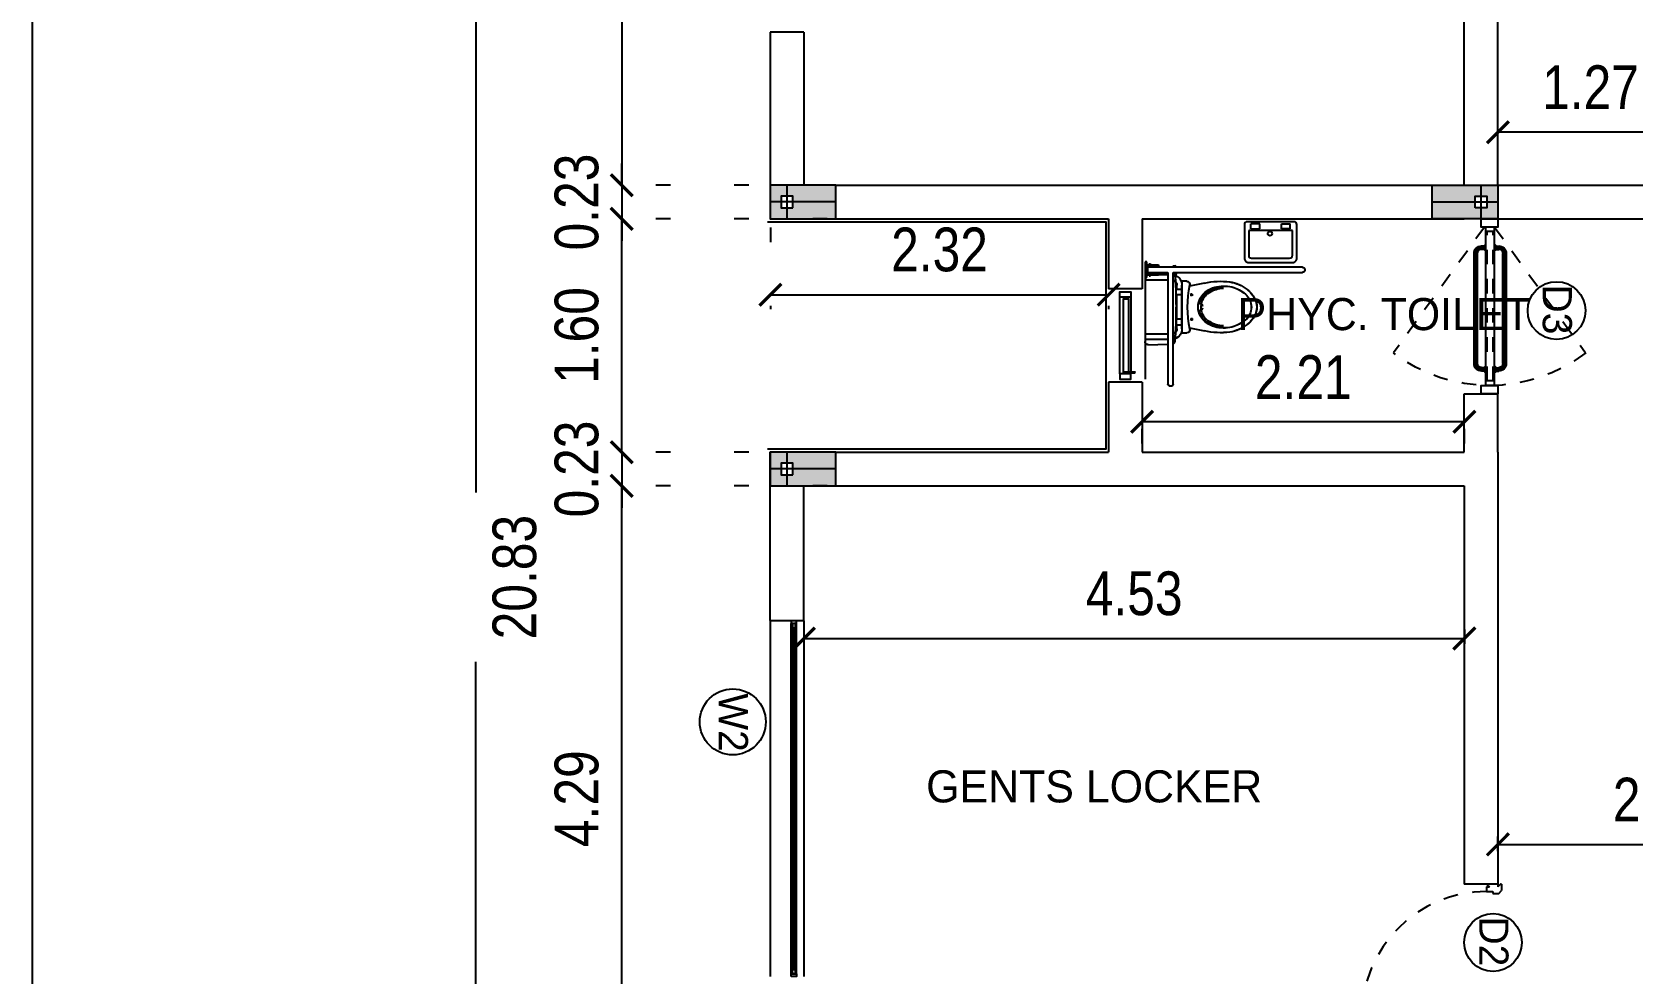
# Model space of a CAD drawing. Header units: metres. Extents: x 1422408 to 2267428, y 4130 to 80428.
# Drawn here: x 2267374 to 2267384.97, y 4281.03 to 4287.48 of the extents above; entities that cross this region are included whole.
import ezdxf

# ---------------------------------------------------------------- set-up
doc = ezdxf.new("R2010")
doc.units = ezdxf.units.M
doc.header["$LTSCALE"] = 3.5
doc.header["$MEASUREMENT"] = 0
doc.linetypes.add('DOT2', pattern=[0.125, 0, -0.125])
doc.linetypes.add('HIDDEN', pattern=[0.375, 0.25, -0.125])
doc.layers.get('0').update_dxf_attribs({"linetype": 'CONTINUOUS'})
doc.layers.get('DEFPOINTS').update_dxf_attribs({"linetype": 'CONTINUOUS'})
for name, color, linetype in [('COL', 2, 'CONTINUOUS'), ('COLUMN', 2, 'CONTINUOUS'), ('DIM', 41, 'CONTINUOUS'), ('DOOR', 8, 'CONTINUOUS'), ('ED', 30, 'CONTINUOUS'), ('ELEV', 7, 'CONTINUOUS'), ('ELEVA TION', 251, 'CONTINUOUS'), ('FURN', 35, 'CONTINUOUS'), ('FURNITURE', 7, 'CONTINUOUS'), ('HATCH', 15, 'CONTINUOUS'), ('ID', 3, 'CONTINUOUS'), ('PLINTHBEAM', 252, 'CONTINUOUS'), ('T E X T', 7, 'CONTINUOUS'), ('TABLE', 14, 'CONTINUOUS'), ('TITLE', 7, 'CONTINUOUS'), ('W A L L', 125, 'CONTINUOUS'), ('WALL', 125, 'CONTINUOUS'), ('WALL HATCH', 15, 'CONTINUOUS'), ('wall1', 255, 'CONTINUOUS'), ('wallhatch', 15, 'CONTINUOUS'), ('WIN', 8, 'CONTINUOUS')]:
    doc.layers.add(name, color=color, linetype=linetype)
doc.styles.add('ID', font='GOTHIC.TTF', dxfattribs={"width": 0.85})
doc.styles.add('USA TEXT', font='GOTHIC.TTF')
doc.dimstyles.new('1-100-ID', dxfattribs={"dimtxt": 0.3, "dimasz": 0.15, "dimexe": 0.1, "dimexo": 0.06, "dimgap": 0.15, "dimtad": 1, "dimzin": 3, "dimdsep": 46, "dimtxsty": 'ID', "dimblk": 'ARCHTICK', "dimcen": 0, "dimclrd": 252, "dimclre": 252, "dimclrt": 3, "dimadec": 0, "dimazin": 0, "dimtfac": 1, "dimtix": 1, "dimtmove": 2, "dimatfit": 3, "dimldrblk": 'OPEN90', "dimfxl": 0, "dimtolj": 1, "dimtzin": 0, "dimarcsym": 0})

# ---------------------------------------------------------------- blocks, each defined once
blk = doc.blocks.new('1000')
at = {"layer": 'DOOR', "linetype": 'HIDDEN'}
for p, q in [((0, 77), (19, 57)), ((0, 0), (0, 77)), ((0, -19), (19, 0)), ((0, 0), (19, 0)), ((19, 77), (51, 77)), ((19, 77), (19, 57)), ((51, 77), (51, 35)), ((51, 35), (64, 35)), ((64, 35), (64, -6)), ((949, 35, 0), (936, 35, 0)), ((936, 35, 0), (936, -6, 0)), ((981, 77, 0), (949, 77, 0)), ((949, 77, 0), (949, 35, 0)), ((981, 77, 0), (981, 57, 0)), ((1000, 77, 0), (981, 57, 0)), ((1000, 77, 0), (1000, 77, 0)), ((0, -19), (0, -26)), ((0, -26), (45, -26)), ((64, -6), (45, -26)), ((936, -6, 0), (955, -26, 0)), ((1000, -26, 0), (955, -26, 0)), ((1000, -19, 0), (981, 0, 0)), ((1000, 0, 0), (981, 0, 0)), ((1000, -26, 0), (1000, -19, 0))]:
    blk.add_line(p, q, dxfattribs=at)
at = {"layer": 'DOOR'}
blk.add_line((1000, 0, 0), (1000, 77, 0), dxfattribs=at)
blk.add_lwpolyline([(51, 933), (51, 77), (93, 77), (93, 933)], close=True, dxfattribs=at)
at = {"layer": 'DOOR', "linetype": 'HIDDEN'}
blk.add_arc((93, 77), 856, 360, 90, dxfattribs=at)
at = {"layer": 'WALL', "ltscale": 5}
blk.add_line((17, -6), (17, -6), dxfattribs=at)
blk = doc.blocks.new('230')
at = {"layer": 'COL'}
h = blk.add_hatch(color=256, dxfattribs=at)
h.paths.add_polyline_path([(115, 115), (0, 115), (0, 40), (40, 40), (40, 0), (115, 0)])
h.paths.add_polyline_path([(0, 115), (-115, 115), (-115, 0), (-40, 0), (-40, 40), (0, 40)])
h.paths.add_polyline_path([(0, -40), (-40, -40), (-40, 0), (-115, 0), (-115, -335), (0, -335)])
h.paths.add_polyline_path([(115, 0), (40, 0), (40, -40), (0, -40), (0, -335), (115, -335)])
for p, q in [((0, -335), (0, 115)), ((-115, 0), (115, 0))]:
    blk.add_line(p, q, dxfattribs=at)
for points in [[(-115, -335), (115, -335), (115, 115), (-115, 115)], [(-40, -40), (40, -40), (40, 40), (-40, 40)]]:
    blk.add_lwpolyline(points, close=True, dxfattribs=at)
blk = doc.blocks.new('_ArchTick')
at = {"color": 0, "linetype": 'ByBlock', "const_width": 0.15}
blk.add_lwpolyline([(-0.5, -0.5), (0.5, 0.5)], dxfattribs=at)
blk = doc.blocks.new('*D260')
at = {"layer": 'DEFPOINTS', "color": 0, "transparency": 16777216}
for p in [(2267379.513, 4290.972), (2267378.043, 4286.432), (2267379.513, 4286.432)]:
    blk.add_point(p, dxfattribs=at)
at = {"layer": 'ED', "color": 252, "linetype": 'DOT2', "lineweight": -2, "transparency": 16777216}
for p, q in [((2267379.453, 4290.972), (2267377.943, 4290.972)), ((2267379.453, 4286.432), (2267377.943, 4286.432))]:
    blk.add_line(p, q, dxfattribs=at)
at = {"layer": 'ED', "color": 252, "lineweight": -2, "transparency": 16777216}
blk.add_line((2267378.043, 4290.972), (2267378.043, 4286.432), dxfattribs=at)
at = {"layer": 'ED', "color": 252, "lineweight": -2, "transparency": 16777216, "xscale": 0.15, "yscale": 0.15, "zscale": 0.15}
for p, rotation in [((2267378.043, 4290.972), 90), ((2267378.043, 4286.432), 270)]:
    blk.add_blockref('_ArchTick', p, dxfattribs=dict(at, rotation=rotation))
at = {"layer": 'ED', "color": 3, "transparency": 16777216, "insert": (2267377.735, 4288.702), "char_height": 0.3, "attachment_point": 5, "rotation": 90, "style": 'ID'}
blk.add_mtext('\\A1;4.54', dxfattribs=at)
blk = doc.blocks.new('_Open90')
at = {"color": 0, "linetype": 'ByBlock', "lineweight": -2}
for p, q in [((0, 0), (-1, 0)), ((-0.5, 0.5), (0, 0)), ((0, 0), (-0.5, -0.5))]:
    blk.add_line(p, q, dxfattribs=at)
blk = doc.blocks.new('*D261')
at = {"layer": 'DEFPOINTS', "color": 0, "transparency": 16777216}
for p in [(2267379.513, 4286.432), (2267378.043, 4286.202), (2267379.513, 4286.202)]:
    blk.add_point(p, dxfattribs=at)
at = {"layer": 'ED', "color": 252, "lineweight": -2, "transparency": 16777216}
for p, q in [((2267378.043, 4286.432), (2267378.043, 4286.582)), ((2267378.043, 4286.432), (2267378.043, 4286.202)), ((2267378.043, 4286.202), (2267378.043, 4286.052))]:
    blk.add_line(p, q, dxfattribs=at)
at = {"layer": 'ED', "color": 252, "linetype": 'DOT2', "lineweight": -2, "transparency": 16777216}
for p, q in [((2267379.453, 4286.432), (2267377.943, 4286.432)), ((2267379.453, 4286.202), (2267377.943, 4286.202))]:
    blk.add_line(p, q, dxfattribs=at)
at = {"layer": 'ED', "color": 252, "lineweight": -2, "transparency": 16777216, "xscale": 0.15, "yscale": 0.15, "zscale": 0.15}
for p, rotation in [((2267378.043, 4286.432), 270), ((2267378.043, 4286.202), 90)]:
    blk.add_blockref('_ArchTick', p, dxfattribs=dict(at, rotation=rotation))
at = {"layer": 'ED', "color": 3, "transparency": 16777216, "insert": (2267377.735, 4286.317), "char_height": 0.3, "attachment_point": 5, "rotation": 90, "style": 'ID'}
blk.add_mtext('\\A1;0.23', dxfattribs=at)
blk = doc.blocks.new('*D266')
at = {"layer": 'DEFPOINTS', "color": 0, "transparency": 16777216}
for p in [(2267377.399, 4295.932), (2267377.043, 4275.102), (2267377.399, 4275.102)]:
    blk.add_point(p, dxfattribs=at)
at = {"layer": 'ED', "color": 252, "linetype": 'DOT2', "lineweight": -2, "transparency": 16777216}
for p, q in [((2267377.339, 4295.932), (2267376.943, 4295.932)), ((2267377.339, 4275.102), (2267376.943, 4275.102))]:
    blk.add_line(p, q, dxfattribs=at)
at = {"layer": 'ED', "color": 252, "lineweight": -2, "transparency": 16777216}
for p, q in [((2267377.043, 4295.932), (2267377.043, 4284.326)), ((2267377.043, 4275.102), (2267377.043, 4283.165))]:
    blk.add_line(p, q, dxfattribs=at)
at = {"layer": 'ED', "color": 252, "lineweight": -2, "transparency": 16777216, "xscale": 0.15, "yscale": 0.15, "zscale": 0.15}
for p, rotation in [((2267377.043, 4295.932), 90), ((2267377.043, 4275.102), 270)]:
    blk.add_blockref('_ArchTick', p, dxfattribs=dict(at, rotation=rotation))
at = {"layer": 'ED', "color": 3, "transparency": 16777216, "insert": (2267377.309, 4283.746), "char_height": 0.3, "attachment_point": 5, "rotation": 90, "style": 'ID'}
blk.add_mtext('\\A1;20.83', dxfattribs=at)
blk = doc.blocks.new('WIN-PLAN')
at = {"layer": 'DIM', "color": 9}
for p, q in [((2100, 180), (-300, 180)), ((2100, 143), (-300, 143)), ((2090, 173), (-287, 173)), ((2090, 151), (-272, 151))]:
    blk.add_line(p, q, dxfattribs=at)
at = {"layer": 'DIM'}
for p, q in [((-272, 173), (-264, 166)), ((2072, 166), (-272, 166)), ((2072, 159), (-272, 159)), ((-272, 151), (-264, 159)), ((2072, 173), (2064, 166)), ((2072, 151), (2064, 159))]:
    blk.add_line(p, q, dxfattribs=at)
at = {"layer": 'DIM', "color": 9}
for points in [[(-320, 143), (-300, 143), (-300, 180), (-320, 180)], [(2120, 143), (2100, 143), (2100, 180), (2120, 180)]]:
    blk.add_lwpolyline(points, close=True, dxfattribs=at)
at = {"layer": 'DIM'}
for points in [[(-300, 173), (-300, 164, -1), (-300, 160), (-300, 152), (-297, 152), (-297, 150), (-290, 150), (-290, 151), (-287, 151), (-272, 151), (-272, 173), (-290, 173), (-290, 175), (-297, 175), (-297, 173)], [(2100, 173), (2100, 164, 1), (2100, 160), (2100, 152), (2097, 152), (2097, 150), (2090, 150), (2090, 151), (2087, 151), (2072, 151), (2072, 173), (2090, 173), (2090, 175), (2097, 175), (2097, 173)]]:
    blk.add_lwpolyline(points, format="xyb", close=True, dxfattribs=at)
at = {"layer": 'WIN'}
for points in [[(-320, 230), (2120, 230)], [(-320, 0), (2120, 0)]]:
    blk.add_lwpolyline(points, dxfattribs=at)
blk = doc.blocks.new('ven')
at = {"layer": 'WALL', "color": 56}
for points in [[(38, -123), (49, -123), (49, -156), (38, -156)], [(562, -123), (551, -123), (551, -156), (562, -156)]]:
    blk.add_lwpolyline(points, close=True, dxfattribs=at)
at = {"layer": 'WIN'}
for p, q in [((0, 0), (600, 0)), ((38, -173), (562, -173)), ((0, -270), (600, -270))]:
    blk.add_line(p, q, dxfattribs=at)
at = {"layer": 'WIN', "color": 251}
blk.add_line((562, -97), (38, -97), dxfattribs=at)
at = {"layer": 'WIN', "color": 14}
for points in [[(38, -173), (38, -97), (0, -97), (0, -173)], [(562, -173), (562, -97), (600, -97), (600, -173)]]:
    blk.add_lwpolyline(points, close=True, dxfattribs=at)
at = {"layer": 'WIN', "color": 4}
blk.add_lwpolyline([(551, -123), (49, -123), (49, -156), (551, -156)], close=True, dxfattribs=at)
at = {"layer": 'WIN', "color": 233}
blk.add_lwpolyline([(551, -189), (549, -189), (549, -201), (551, -201)], close=True, dxfattribs=at)
at = {"layer": 'WIN', "color": 56}
blk.add_lwpolyline([(551, -156), (556, -156), (556, -201), (551, -201)], close=True, dxfattribs=at)
blk = doc.blocks.new('handicapped toilet door')
at = {"layer": 'DOOR', "linetype": 'HIDDEN', "ltscale": 0.5}
for p, q in [((57, 35), (920, 659)), ((1112, 16), (88, 16)), ((57, -35), (920, -659)), ((1112, -24), (88, -24))]:
    blk.add_line(p, q, dxfattribs=at)
at = {"layer": 'DOOR', "linetype": 'HIDDEN'}
for p, q in [((57, -35), (57, 26)), ((88, 26), (57, 26)), ((88, -35), (88, 26)), ((1112, -35), (1112, 26)), ((1143, -35), (1143, 26)), ((88, -35), (57, -35))]:
    blk.add_line(p, q, dxfattribs=at)
at = {"layer": 'DOOR'}
for p, q in [((1143, 26), (88, 26)), ((1143, -35), (88, -35))]:
    blk.add_line(p, q, dxfattribs=at)
for points in [[(0, -57), (57, -57), (57, 57), (0, 57)], [(1143, -57), (1200, -57), (1200, 57), (1143, 57)]]:
    blk.add_lwpolyline(points, close=True, dxfattribs=at)
at = {"layer": 'DOOR', "linetype": 'HIDDEN', "ltscale": 0.5}
blk.add_arc((57, 0), 1086, 322.6064, 37.3936, dxfattribs=at)
at = {"layer": 'HATCH'}
for p, q in [((180, 26), (180, 33)), ((181, 26), (181, 33)), ((182, 26), (182, 33)), ((183, 26), (183, 33)), ((186, 26), (186, 33)), ((187, 33), (187, 55)), ((188, 33), (188, 55)), ((189, 26), (189, 33)), ((190, 33), (190, 55)), ((192, 33), (192, 55)), ((194, 26), (194, 33)), ((195, 33), (195, 55)), ((201, 33), (201, 55)), ((202, 26), (202, 33)), ((204, 33), (204, 55)), ((206, 33), (206, 55)), ((207, 26), (207, 33)), ((208, 33), (208, 55)), ((209, 33), (209, 55)), ((210, 26), (210, 33)), ((213, 26), (213, 33)), ((214, 26), (214, 33)), ((215, 26), (215, 33)), ((216, 26), (216, 33)), ((238, 106), (992, 106)), ((238, 105), (992, 105)), ((238, 103), (992, 103)), ((238, 101), (992, 101)), ((238, 98), (992, 98)), ((238, 92), (992, 92)), ((238, 89), (992, 89)), ((238, 87), (992, 87)), ((238, 85), (992, 85)), ((238, 84), (992, 84)), ((1014, 26), (1014, 33)), ((1015, 26), (1015, 33)), ((1016, 26), (1016, 33)), ((1018, 26), (1018, 33)), ((1020, 26), (1020, 33)), ((1022, 33), (1022, 55)), ((1023, 33), (1023, 55)), ((1023, 26), (1023, 33)), ((1024, 33), (1024, 55)), ((1027, 33), (1027, 55)), ((1028, 26), (1028, 33)), ((1030, 33), (1030, 55)), ((1035, 33), (1035, 55)), ((1036, 26), (1036, 33)), ((1038, 33), (1038, 55)), ((1040, 33), (1040, 55)), ((1041, 26), (1041, 33)), ((1042, 33), (1042, 55)), ((1043, 33), (1043, 55)), ((1045, 26), (1045, 33)), ((1047, 26), (1047, 33)), ((1048, 26), (1048, 33)), ((1050, 26), (1050, 33)), ((1050, 26), (1050, 33)), ((180, -41), (180, -35)), ((181, -41), (181, -35)), ((182, -41), (182, -35)), ((183, -41), (183, -35)), ((186, -41), (186, -35)), ((187, -41), (187, -63)), ((188, -41), (188, -63)), ((189, -41), (189, -35)), ((190, -41), (190, -63)), ((192, -41), (192, -63)), ((194, -41), (194, -35)), ((195, -41), (195, -63)), ((201, -41), (201, -63)), ((202, -41), (202, -35)), ((204, -41), (204, -63)), ((206, -41), (206, -63)), ((207, -41), (207, -35)), ((208, -41), (208, -63)), ((209, -41), (209, -63)), ((210, -41), (210, -35)), ((213, -41), (213, -35)), ((214, -41), (214, -35)), ((215, -41), (215, -35)), ((216, -41), (216, -35)), ((238, -92), (992, -92)), ((238, -93), (992, -93)), ((238, -95), (992, -95)), ((238, -97), (992, -97)), ((238, -100), (992, -100)), ((238, -106), (992, -106)), ((238, -109), (992, -109)), ((1014, -41), (1014, -35)), ((1015, -41), (1015, -35)), ((1016, -41), (1016, -35)), ((1018, -41), (1018, -35)), ((1020, -41), (1020, -35)), ((1022, -41), (1022, -63)), ((1023, -41), (1023, -35)), ((1023, -41), (1023, -63)), ((1024, -41), (1024, -63)), ((1027, -41), (1027, -63)), ((1028, -41), (1028, -35)), ((1030, -41), (1030, -63)), ((1035, -41), (1035, -63)), ((1036, -41), (1036, -35)), ((1038, -41), (1038, -63)), ((1040, -41), (1040, -63)), ((1041, -41), (1041, -35)), ((1042, -41), (1042, -63)), ((1043, -41), (1043, -63)), ((1045, -41), (1045, -35)), ((1047, -41), (1047, -35)), ((1048, -41), (1048, -35)), ((1050, -41), (1050, -35)), ((1050, -41), (1050, -35)), ((238, -111), (992, -111)), ((238, -113), (992, -113)), ((238, -114), (992, -114))]:
    blk.add_line(p, q, dxfattribs=at)
for centre, radius, start, end in [((238, 55), 50.9, 90, 180), ((238, 55), 49.7, 90, 180), ((238, 55), 48, 90, 180), ((238, 55), 45.7, 90, 180), ((238, 55), 42.9, 90, 180), ((238, 55), 37.1, 90, 180), ((238, 55), 34.3, 90, 180), ((238, 55), 32, 90, 180), ((238, 55), 30.3, 90, 180), ((238, 55), 29.1, 90, 180), ((992, 55), 50.9, 0, 90), ((992, 55), 49.7, 0, 90), ((992, 55), 48, 0, 90), ((992, 55), 45.7, 0, 90), ((992, 55), 42.9, 0, 90), ((992, 55), 37.1, 0, 90), ((992, 55), 34.3, 0, 90), ((992, 55), 32, 0, 90), ((992, 55), 30.3, 0, 90), ((992, 55), 29.1, 0, 90), ((238, -63), 50.9, 180, 270), ((238, -63), 49.7, 180, 270), ((238, -63), 48, 180, 270), ((238, -63), 45.7, 180, 270), ((238, -63), 42.9, 180, 270), ((238, -63), 37.1, 180, 270), ((238, -63), 34.3, 180, 270), ((238, -63), 32, 180, 270), ((238, -63), 30.3, 180, 270), ((238, -63), 29.1, 180, 270), ((992, -63), 29.1, 270, 0), ((992, -63), 30.3, 270, 0), ((992, -63), 32, 270, 0), ((992, -63), 34.3, 270, 0), ((992, -63), 37.1, 270, 0), ((992, -63), 50.9, 270, 0), ((992, -63), 49.7, 270, 0), ((992, -63), 48, 270, 0), ((992, -63), 45.7, 270, 0), ((992, -63), 42.9, 270, 0)]:
    blk.add_arc(centre, radius, start, end, dxfattribs=at)
at = {"layer": 'WIN'}
for p, q in [((187, 33), (187, 55)), ((210, 33), (210, 55)), ((992, 106), (238, 106)), ((992, 84), (238, 84)), ((1021, 33), (1021, 55)), ((1044, 33), (1044, 55)), ((187, -41), (187, -63)), ((210, -41), (210, -63)), ((992, -92), (238, -92)), ((1021, -41), (1021, -63)), ((1044, -41), (1044, -63)), ((992, -115), (238, -115))]:
    blk.add_line(p, q, dxfattribs=at)
for points in [[(180, 26), (180, 33), (216, 33), (216, 26)], [(1014, 26), (1014, 33), (1051, 33), (1051, 26)], [(180, -35), (180, -41), (216, -41), (216, -35)], [(1014, -35), (1014, -41), (1051, -41), (1051, -35)]]:
    blk.add_lwpolyline(points, close=True, dxfattribs=at)
for centre, radius, start, end in [((238, 55), 51.4, 90, 180), ((238, 55), 28.6, 90, 180), ((992, 55), 51.4, 0, 90), ((992, 55), 28.6, 0, 90), ((238, -63), 51.4, 180, 270), ((238, -63), 28.6, 180, 270), ((992, -63), 28.6, 270, 0), ((992, -63), 51.4, 270, 0)]:
    blk.add_arc(centre, radius, start, end, dxfattribs=at)
blk = doc.blocks.new('HANDICAPPED TOILET')
at = {"layer": 'FURN'}
for p, q in [((-74, 236), (-135, 236)), ((-135, 202), (-135, 236)), ((-74, 202), (-74, 236)), ((74, 202), (74, 236)), ((74, 236), (135, 236)), ((135, 202), (135, 236)), ((150, 190), (-150, 190)), ((-150, 190), (-150, 20)), ((-135, 202), (-74, 202)), ((135, 202), (74, 202)), ((150, 20), (150, 190)), ((-130, 0), (130, 0))]:
    blk.add_line(p, q, dxfattribs=at)
blk.add_lwpolyline([(-150, -30), (150, -30, 0.414214), (180, 0), (180, 230, 0.414214), (160, 250), (-160, 250, 0.414214), (-180, 230), (-180, 0, 0.414214)], format="xyb", close=True, dxfattribs=at)
blk.add_circle((-5, 169), 15, dxfattribs=at)
for centre, start, end in [((-130, 20), 180, 270), ((130, 20), 270, 0)]:
    blk.add_arc(centre, 20, start, end, dxfattribs=at)
at = {"layer": 'FURNITURE'}
for p, q in [((-861, -26), (-861, -133)), ((-850, -26), (-861, -26)), ((-861, -97), (-861, -572)), ((-850, -133), (-850, -26)), ((-850, -46), (-770, -46)), ((-850, -58), (-850, -46)), ((-770, -58), (-850, -58)), ((-850, -101), (-850, -114)), ((-770, -101), (-850, -101)), ((218, -62), (-844, -62)), ((-844, -62), (-844, -97)), ((-844, -97), (-704, -97)), ((-834, -39), (-823, -39)), ((-834, -46), (-834, -39)), ((-823, -46), (-834, -46)), ((-823, -39), (-823, -46)), ((-770, -46), (-770, -58)), ((-770, -114), (-770, -101)), ((-704, -97), (-704, -860)), ((-651, -53), (-671, -55)), ((-671, -55), (-670, -62)), ((-669, -97), (218, -97)), ((-669, -860), (-669, -97)), ((-655, -131), (-644, -101)), ((-649, -62), (-651, -53)), ((-644, -101), (-644, -97)), ((235, -80), (235, -80)), ((-861, -114), (-861, -114)), ((-861, -133), (-850, -133)), ((-704, -150), (-861, -150)), ((-834, -114), (-850, -114)), ((-850, -114), (-770, -114)), ((-834, -114), (-834, -120)), ((-823, -114), (-834, -114)), ((-834, -120), (-823, -120)), ((-704, -114), (-823, -114)), ((-823, -120), (-823, -114)), ((-647, -213), (-608, -213)), ((-647, -251), (-647, -213)), ((-643, -213), (-643, -185)), ((-575, -158), (-608, -158)), ((-608, -158), (-608, -511)), ((-608, -484), (-608, -185)), ((-608, -213), (-608, -251)), ((-454, -171), (-557, -192)), ((-608, -251), (-647, -251)), ((-643, -418), (-643, -251)), ((-552, -250), (-532, -250)), ((-542, -261), (-542, -240)), ((-465, -330), (-470, -319)), ((-647, -418), (-647, -456)), ((-608, -418), (-647, -418)), ((-608, -456), (-608, -418)), ((-552, -419), (-532, -419)), ((-542, -409), (-542, -429)), ((-470, -351), (-465, -340)), ((-704, -520), (-861, -520)), ((-647, -456), (-608, -456)), ((-643, -484), (-643, -456)), ((-608, -511), (-575, -511)), ((-557, -477), (-454, -498)), ((-861, -555), (-709, -555)), ((-841, -593), (-704, -590)), ((-709, -555), (-704, -555)), ((-686, -878), (-686, -878))]:
    blk.add_line(p, q, dxfattribs=at)
at = {"layer": 'FURNITURE', "extrusion": (0, 0, -1)}
for centre, major_axis, start_param, end_param in [((-678, -101), (14.3, 14.3), 0.62056, 0.706748), ((-3582, -329), (-112, 2931), 1.530344, 1.610721), ((218, -80), (12.5, 12.5), -0.785398, 0.785399), ((218, -80), (-12.5, 12.5), 2.356183, 3.926981), ((-679, -185), (50.2, 50.2), -0.641075, -0.458589), ((-679, -185), (25.1, 25.1), -0.4936, 0.018466), ((-679, -185), (-49.8, 49.8), 1.111635, 1.190249), ((-679, -185), (-25.1, 25.1), 1.589337, 2.356171), ((-679, -185), (50.2, 50.2), -0.380532, 0.785394), ((-575, -179), (-14.3, 14.3), 0.785394, 2.550883), ((217, -335), (-786, 0), -0.195154, 0.194235), ((-338, -362), (-120, 120), 6.059555, 6.800541), ((-343, -659), (-354, 354), 0.561314, 0.912858), ((-324, -394), (140, 140), -1.326914, -0.784751), ((-318, -396), (135, 135), -1.3481, -0.815246), ((-320, -434), (-172, 172), 0.526066, 1.009952), ((-324, -424), (188, 188), -0.617462, -0.123713), ((-338, -447), (184, 184), -0.504132, -0.095587), ((-306, -391), (-162, 162), 1.476762, 1.821804), ((-367, -335), (91.9, 91.9), 3.926993, 4.432099), ((-362, -339), (-92.9, 92.9), 5.746492, 6.555689), ((-481, -305), (-5.7, 5.7), 2.952603, 5.309578), ((-402, -335), (-52.5, 52.5), 5.497792, 5.732004), ((-363, -333), (80.3, 80.3), 4.133864, 4.974257), ((-472, -318), (1.47, 1.47), 4.455718, 7.157602), ((-248, -334), (81.7, 81.7), -0.077579, 0.792716), ((-216, -332), (85.5, 85.5), 0.286843, 0.805548), ((-3582, -340), (-2931, 109), 3.10275, 3.183127), ((-367, -335), (-91.9, 91.9), 4.992677, 5.497783), ((-481, -365), (-5.7, 5.7), 5.686048, 8.043023), ((-362, -331), (92.9, 92.9), 2.869087, 3.678285), ((-338, -307), (-120, 120), 4.195032, 4.936018), ((-402, -335), (52.5, 52.5), 3.692767, 3.926979), ((-363, -337), (-80.3, 80.3), 4.450515, 5.290907), ((-472, -351), (1.47, 1.47), 0.69638, 3.398264), ((-318, -273), (135, 135), 2.386047, 2.918901), ((-338, -222), (-184, 184), 3.237184, 3.645729), ((-248, -336), (81.7, 81.7), 0.778075, 1.648369), ((-306, -279), (-162, 162), 2.890586, 3.235628), ((-216, -337), (-85.5, 85.5), 2.336046, 2.85475), ((-679, -484), (25.1, 25.1), 1.552299, 2.064395), ((-679, -484), (50.2, 50.2), 0.785414, 2.029376), ((-679, -484), (-25.1, 25.1), 2.356236, 3.209738), ((-575, -491), (14.3, 14.3), 0.590687, 2.356176), ((-343, -10), (354, 354), 2.228733, 2.580277), ((-324, -275), (-140, 140), 3.926348, 4.468511), ((-320, -235), (172, 172), 2.131642, 2.615528), ((-324, -245), (188, 188), 1.694513, 2.188262), ((-841, -572), (-14.3, 14.3), 3.903204, 5.497805), ((-679, -484), (50.2, 50.2), 2.029311, 2.211773), ((-678, -569), (14.3, 14.3), 0.864039, 1.893181), ((-686, -860), (12.5, 12.5), 2.356183, 3.926981), ((-686, -860), (12.5, -12.5), -0.785398, 0.785399)]:
    blk.add_ellipse(centre, major_axis=major_axis, ratio=1, start_param=start_param, end_param=end_param, dxfattribs=at)
blk = doc.blocks.new('*D232')
at = {"layer": 'DEFPOINTS', "color": 0, "transparency": 16777216}
for p in [(2267378.043, 4284.372), (2267379.513, 4284.372), (2267379.513, 4280.082)]:
    blk.add_point(p, dxfattribs=at)
at = {"layer": 'ED', "color": 252, "linetype": 'DOT2', "lineweight": -2, "transparency": 16777216}
for p, q in [((2267379.453, 4284.372), (2267377.943, 4284.372)), ((2267379.453, 4280.082), (2267377.943, 4280.082))]:
    blk.add_line(p, q, dxfattribs=at)
at = {"layer": 'ED', "color": 252, "lineweight": -2, "transparency": 16777216}
blk.add_line((2267378.043, 4280.082), (2267378.043, 4284.372), dxfattribs=at)
at = {"layer": 'ED', "color": 252, "lineweight": -2, "transparency": 16777216, "xscale": 0.15, "yscale": 0.15, "zscale": 0.15}
for p, rotation in [((2267378.043, 4284.372), 90), ((2267378.043, 4280.082), 270)]:
    blk.add_blockref('_ArchTick', p, dxfattribs=dict(at, rotation=rotation))
at = {"layer": 'ED', "color": 3, "transparency": 16777216, "insert": (2267377.735, 4282.227), "char_height": 0.3, "attachment_point": 5, "rotation": 90, "style": 'ID'}
blk.add_mtext('\\A1;4.29', dxfattribs=at)
blk = doc.blocks.new('*D233')
at = {"layer": 'DEFPOINTS', "color": 0, "transparency": 16777216}
for p in [(2267379.513, 4284.602), (2267378.043, 4284.372), (2267379.513, 4284.372)]:
    blk.add_point(p, dxfattribs=at)
at = {"layer": 'ED', "color": 252, "lineweight": -2, "transparency": 16777216}
for p, q in [((2267378.043, 4284.602), (2267378.043, 4284.752)), ((2267378.043, 4284.602), (2267378.043, 4284.372)), ((2267378.043, 4284.372), (2267378.043, 4284.222))]:
    blk.add_line(p, q, dxfattribs=at)
at = {"layer": 'ED', "color": 252, "linetype": 'DOT2', "lineweight": -2, "transparency": 16777216}
for p, q in [((2267379.453, 4284.602), (2267377.943, 4284.602)), ((2267379.453, 4284.372), (2267377.943, 4284.372))]:
    blk.add_line(p, q, dxfattribs=at)
at = {"layer": 'ED', "color": 252, "lineweight": -2, "transparency": 16777216, "xscale": 0.15, "yscale": 0.15, "zscale": 0.15}
for p, rotation in [((2267378.043, 4284.602), 270), ((2267378.043, 4284.372), 90)]:
    blk.add_blockref('_ArchTick', p, dxfattribs=dict(at, rotation=rotation))
at = {"layer": 'ED', "color": 3, "transparency": 16777216, "insert": (2267377.735, 4284.487), "char_height": 0.3, "attachment_point": 5, "rotation": 90, "style": 'ID'}
blk.add_mtext('\\A1;0.23', dxfattribs=at)
blk = doc.blocks.new('*D234')
at = {"layer": 'DEFPOINTS', "color": 0, "transparency": 16777216}
for p in [(2267378.043, 4286.202), (2267379.513, 4286.202), (2267379.513, 4284.602)]:
    blk.add_point(p, dxfattribs=at)
at = {"layer": 'ED', "color": 252, "linetype": 'DOT2', "lineweight": -2, "transparency": 16777216}
for p, q in [((2267379.453, 4286.202), (2267377.943, 4286.202)), ((2267379.453, 4284.602), (2267377.943, 4284.602))]:
    blk.add_line(p, q, dxfattribs=at)
at = {"layer": 'ED', "color": 252, "lineweight": -2, "transparency": 16777216}
blk.add_line((2267378.043, 4284.602), (2267378.043, 4286.202), dxfattribs=at)
at = {"layer": 'ED', "color": 252, "lineweight": -2, "transparency": 16777216, "xscale": 0.15, "yscale": 0.15, "zscale": 0.15}
for p, rotation in [((2267378.043, 4286.202), 90), ((2267378.043, 4284.602), 270)]:
    blk.add_blockref('_ArchTick', p, dxfattribs=dict(at, rotation=rotation))
at = {"layer": 'ED', "color": 3, "transparency": 16777216, "insert": (2267377.735, 4285.402), "char_height": 0.3, "attachment_point": 5, "rotation": 90, "style": 'ID'}
blk.add_mtext('\\A1;1.60', dxfattribs=at)
blk = doc.blocks.new('*D236')
at = {"layer": 'DEFPOINTS', "color": 0, "transparency": 16777216}
for p in [(2267384.053, 4286.796), (2267384.053, 4286.432), (2267385.323, 4286.432, 0)]:
    blk.add_point(p, dxfattribs=at)
at = {"layer": 'ED', "color": 252, "linetype": 'DOT2', "lineweight": -2, "transparency": 16777216}
for p, q in [((2267384.053, 4286.492), (2267384.053, 4286.896)), ((2267385.323, 4286.492), (2267385.323, 4286.896))]:
    blk.add_line(p, q, dxfattribs=at)
at = {"layer": 'ED', "color": 252, "lineweight": -2, "transparency": 16777216}
blk.add_line((2267385.323, 4286.796), (2267384.053, 4286.796), dxfattribs=at)
at = {"layer": 'ED', "color": 252, "lineweight": -2, "transparency": 16777216, "xscale": 0.15, "yscale": 0.15, "zscale": 0.15, "rotation": 180}
blk.add_blockref('_ArchTick', (2267384.053, 4286.796), dxfattribs=at)
at = {"layer": 'ED', "color": 252, "lineweight": -2, "transparency": 16777216, "xscale": 0.15, "yscale": 0.15, "zscale": 0.15}
blk.add_blockref('_ArchTick', (2267385.323, 4286.796), dxfattribs=at)
at = {"layer": 'ED', "color": 3, "transparency": 16777216, "insert": (2267384.688, 4287.104), "char_height": 0.3, "attachment_point": 5, "style": 'ID'}
blk.add_mtext('\\A1;1.27', dxfattribs=at)
blk = doc.blocks.new('*D237')
at = {"layer": 'DEFPOINTS', "color": 0, "transparency": 16777216}
for p in [(2267379.063, 4286.202), (2267381.383, 4286.202), (2267381.383, 4285.682)]:
    blk.add_point(p, dxfattribs=at)
at = {"layer": 'ED', "color": 252, "linetype": 'DOT2', "lineweight": -2, "transparency": 16777216}
for p, q in [((2267379.063, 4286.142), (2267379.063, 4285.582)), ((2267381.383, 4286.142), (2267381.383, 4285.582))]:
    blk.add_line(p, q, dxfattribs=at)
at = {"layer": 'ED', "color": 252, "lineweight": -2, "transparency": 16777216}
blk.add_line((2267379.063, 4285.682), (2267381.383, 4285.682), dxfattribs=at)
at = {"layer": 'ED', "color": 252, "lineweight": -2, "transparency": 16777216, "xscale": 0.15, "yscale": 0.15, "zscale": 0.15, "rotation": 180}
blk.add_blockref('_ArchTick', (2267379.063, 4285.682), dxfattribs=at)
at = {"layer": 'ED', "color": 252, "lineweight": -2, "transparency": 16777216, "xscale": 0.15, "yscale": 0.15, "zscale": 0.15}
blk.add_blockref('_ArchTick', (2267381.383, 4285.682), dxfattribs=at)
at = {"layer": 'ED', "color": 3, "transparency": 16777216, "insert": (2267380.223, 4285.99), "char_height": 0.3, "attachment_point": 5, "style": 'ID'}
blk.add_mtext('\\A1;2.32', dxfattribs=at)
blk = doc.blocks.new('*D238')
at = {"layer": 'DEFPOINTS', "color": 0, "transparency": 16777216}
for p in [(2267381.613, 4284.811), (2267381.613, 4284.602), (2267383.823, 4284.602)]:
    blk.add_point(p, dxfattribs=at)
at = {"layer": 'ED', "color": 252, "linetype": 'DOT2', "lineweight": -2, "transparency": 16777216}
for p, q in [((2267381.613, 4284.662), (2267381.613, 4284.911)), ((2267383.823, 4284.662), (2267383.823, 4284.911))]:
    blk.add_line(p, q, dxfattribs=at)
at = {"layer": 'ED', "color": 252, "lineweight": -2, "transparency": 16777216}
blk.add_line((2267383.823, 4284.811), (2267381.613, 4284.811), dxfattribs=at)
at = {"layer": 'ED', "color": 252, "lineweight": -2, "transparency": 16777216, "xscale": 0.15, "yscale": 0.15, "zscale": 0.15, "rotation": 180}
blk.add_blockref('_ArchTick', (2267381.613, 4284.811), dxfattribs=at)
at = {"layer": 'ED', "color": 252, "lineweight": -2, "transparency": 16777216, "xscale": 0.15, "yscale": 0.15, "zscale": 0.15}
blk.add_blockref('_ArchTick', (2267383.823, 4284.811), dxfattribs=at)
at = {"layer": 'ED', "color": 3, "transparency": 16777216, "insert": (2267382.718, 4285.117), "char_height": 0.3, "attachment_point": 5, "style": 'ID'}
blk.add_mtext('\\A1;2.21', dxfattribs=at)
blk = doc.blocks.new('*D239')
at = {"layer": 'DEFPOINTS', "color": 0, "transparency": 16777216}
for p in [(2267379.293, 4283.448), (2267383.823, 4283.448), (2267383.823, 4283.325)]:
    blk.add_point(p, dxfattribs=at)
at = {"layer": 'ED', "color": 252, "linetype": 'DOT2', "lineweight": -2, "transparency": 16777216}
for p, q in [((2267379.293, 4283.388), (2267379.293, 4283.225)), ((2267383.823, 4283.388), (2267383.823, 4283.225))]:
    blk.add_line(p, q, dxfattribs=at)
at = {"layer": 'ED', "color": 252, "lineweight": -2, "transparency": 16777216}
blk.add_line((2267379.293, 4283.325), (2267383.823, 4283.325), dxfattribs=at)
at = {"layer": 'ED', "color": 252, "lineweight": -2, "transparency": 16777216, "xscale": 0.15, "yscale": 0.15, "zscale": 0.15, "rotation": 180}
blk.add_blockref('_ArchTick', (2267379.293, 4283.325), dxfattribs=at)
at = {"layer": 'ED', "color": 252, "lineweight": -2, "transparency": 16777216, "xscale": 0.15, "yscale": 0.15, "zscale": 0.15}
blk.add_blockref('_ArchTick', (2267383.823, 4283.325), dxfattribs=at)
at = {"layer": 'ED', "color": 3, "transparency": 16777216, "insert": (2267381.558, 4283.633), "char_height": 0.3, "attachment_point": 5, "style": 'ID'}
blk.add_mtext('\\A1;4.53', dxfattribs=at)
blk = doc.blocks.new('*D240')
at = {"layer": 'DEFPOINTS', "color": 0, "transparency": 16777216}
for p in [(2267386.293, 4282.447), (2267386.293, 4281.914), (2267384.053, 4281.807)]:
    blk.add_point(p, dxfattribs=at)
at = {"layer": 'ED', "color": 252, "linetype": 'DOT2', "lineweight": -2, "transparency": 16777216}
for p, q in [((2267386.293, 4282.387), (2267386.293, 4281.814)), ((2267384.053, 4281.867), (2267384.053, 4282.014))]:
    blk.add_line(p, q, dxfattribs=at)
at = {"layer": 'ED', "color": 252, "lineweight": -2, "transparency": 16777216}
blk.add_line((2267384.053, 4281.914), (2267386.293, 4281.914), dxfattribs=at)
at = {"layer": 'ED', "color": 252, "lineweight": -2, "transparency": 16777216, "xscale": 0.15, "yscale": 0.15, "zscale": 0.15, "rotation": 180}
blk.add_blockref('_ArchTick', (2267384.053, 4281.914), dxfattribs=at)
at = {"layer": 'ED', "color": 252, "lineweight": -2, "transparency": 16777216, "xscale": 0.15, "yscale": 0.15, "zscale": 0.15}
blk.add_blockref('_ArchTick', (2267386.293, 4281.914), dxfattribs=at)
at = {"layer": 'ED', "color": 3, "transparency": 16777216, "insert": (2267385.173, 4282.221), "char_height": 0.3, "attachment_point": 5, "style": 'ID'}
blk.add_mtext('\\A1;2.24', dxfattribs=at)

msp = doc.modelspace()

# ---------------------------------------------------------------- linework, layer by layer
at = {"layer": 'COLUMN', "extrusion": (0, 0, -1)}
for centre, major_axis, start_param, end_param in [((2267381.81509, 4285.74696), (-0.05018, 0.05018), 0.92972165, 1.11220735), ((2267381.81623, 4285.83129), (-0.01434, -0.01434), 3.76215233, 3.84834074), ((2267378.91237, 4285.60263), (-2.92221, -0.25291), 3.14934074, 3.22971792), ((2267381.8153, 4285.74746), (-0.0498, -0.0498), 2.68243119, 2.76104507), ((2267381.81508, 4285.74694), (-0.0502, -0.0502), 2.76106061, 3.92698687), ((2267382.71144, 4285.85237), (-0.01255, 0.01255), 0.78539785, 2.35619567), ((2267382.71144, 4285.85237), (-0.01255, 0.01255), 2.35618329, 3.92698111), ((2267381.81508, 4285.74695), (-0.02509, 0.02509), 1.0771959, 1.58926189), ((2267381.81507, 4285.74694), (-0.0251, 0.0251), 1.58933716, 2.35617072), ((2267381.91914, 4285.75341), (-0.01434, -0.01434), 2.35619017, 4.12167917), ((2267382.71046, 4285.59737), (-0.78628, 0.00041), -0.19521438, 0.19417492), ((2267382.13205, 4285.59342), (-0.0929, 0.0929), -0.53669337, 0.27250407), ((2267382.15599, 4285.57013), (-0.11962, -0.11962), 1.34716556, 2.08815161), ((2267382.13044, 4285.59942), (-0.08029, 0.08029), -0.57852471, 0.26186767), ((2267382.15104, 4285.27319), (-0.35391, 0.35391), 0.56131395, 0.91285804), ((2267382.16988, 4285.53784), (-0.14033, 0.14033), 0.24388249, 0.78604582), ((2267382.17571, 4285.53597), (-0.13526, -0.13526), 1.79349285, 2.32634634), ((2267382.17361, 4285.49798), (-0.17212, 0.17212), 0.52606584, 1.00995153), ((2267382.17024, 4285.50763), (-0.1879, -0.1879), 2.52413084, 3.01787975), ((2267382.15551, 4285.48506), (-0.18417, -0.18417), 2.6374605, 3.04600593), ((2267382.1878, 4285.54122), (-0.16161, 0.16161), 1.47676216, 1.82180381), ((2267378.91238, 4285.59211), (-0.11319, -2.93094), 4.67199636, 4.75237354), ((2267382.12653, 4285.59737), (-0.09187, -0.09187), 0.78540008, 1.29050608), ((2267382.12652, 4285.59737), (-0.09187, 0.09187), -1.29050816, -0.78540216), ((2267382.01263, 4285.62727), (-0.0057, 0.0057), 2.95260312, 5.30957834), ((2267382.09218, 4285.59737), (-0.05253, 0.05253), -0.78539366, -0.55118169), ((2267382.09217, 4285.59737), (-0.05252, -0.05252), 0.5511748, 0.78538677), ((2267382.02171, 4285.61356), (-0.00147, -0.00147), 1.31412562, 4.01600963), ((2267382.24617, 4285.59821), (-0.08167, 0.08167), 1.49321769, 2.36351184), ((2267382.24617, 4285.59652), (-0.08167, 0.08167), 2.34887145, 3.2191656), ((2267382.27829, 4285.5998), (-0.0855, -0.0855), 3.42843578, 3.94714059), ((2267382.27829, 4285.59493), (-0.0855, -0.0855), 3.90684195, 4.42554676), ((2267382.01263, 4285.56747), (-0.0057, 0.0057), -0.59713767, 1.75983755), ((2267382.13205, 4285.60132), (-0.0929, -0.0929), 6.01067986, 6.8198773), ((2267382.15599, 4285.62461), (-0.11962, -0.11962), 5.76582838, 6.50681444), ((2267382.13044, 4285.59532), (-0.08029, -0.08029), 6.02131118, 6.86170356), ((2267382.02171, 4285.58118), (-0.00147, -0.00147), 3.83797295, 6.53985696), ((2267382.16988, 4285.6569), (-0.14033, -0.14033), 5.49714389, 6.03930722), ((2267382.17571, 4285.65877), (-0.13526, 0.13526), 3.95684353, 4.48969703), ((2267382.17024, 4285.6871), (-0.1879, -0.1879), 4.83610551, 5.32985442), ((2267382.15551, 4285.70968), (-0.18417, -0.18417), 4.80797984, 5.21652526), ((2267382.1878, 4285.65352), (-0.16161, -0.16161), 4.4613824, 4.80642405), ((2267381.81508, 4285.44779), (-0.02509, 0.02509), 3.12309497, 3.63519102), ((2267381.81508, 4285.44778), (-0.05018, -0.05018), 5.17090415, 5.35336548), ((2267381.81508, 4285.44779), (-0.05019, -0.05019), 3.92700698, 5.17096902), ((2267381.81508, 4285.44779), (-0.0251, 0.0251), 2.35623567, 3.20973825), ((2267381.91914, 4285.44133), (-0.01434, -0.01434), 3.73227983, 5.49776883), ((2267382.15104, 4285.92155), (-0.35391, -0.35391), 5.37032595, 5.72187004), ((2267382.17361, 4285.69675), (-0.17212, -0.17212), 5.27323468, 5.75712037), ((2267381.65283, 4285.35955), (-0.01434, -0.01434), 5.47400021, 7.06860086), ((2267381.81623, 4285.36344), (-0.01434, -0.01434), 4.00563146, 5.03477381), ((2267381.80755, 4285.07185), (-0.01255, -0.01255), 5.49777594, 7.06857376), ((2267381.80755, 4285.07185), (-0.01255, -0.01255), 3.9269905, 5.49778832)]:
    msp.add_ellipse(centre, major_axis=major_axis, ratio=1, start_param=start_param, end_param=end_param, dxfattribs=at)
at = {"layer": 'ELEVA TION'}
for p, q in [((2267379.06255, 4283.42738), (2267379.06255, 4283.42737)), ((2267379.29255, 4283.42737), (2267379.29255, 4283.42738))]:
    msp.add_line(p, q, dxfattribs=at)
at = {"layer": 'PLINTHBEAM', "flags": 128}
msp.add_lwpolyline([(2267379.04255, 4286.18237), (2267381.36255, 4286.18237), (2267381.36255, 4284.62237), (2267379.04255, 4284.62237)], dxfattribs=at)
at = {"layer": 'TABLE'}
for centre, radius in [((2267384.45488, 4285.57303), 0.19786), ((2267378.80496, 4282.75379), 0.22628), ((2267384.0196, 4281.24151), 0.19786)]:
    msp.add_circle(centre, radius, dxfattribs=at)
at = {"layer": 'W A L L'}
for p, q in [((2267379.06255, 4287.48237), (2267379.06255, 4286.20237)), ((2267379.29255, 4287.48237), (2267379.06255, 4287.48237)), ((2267379.29255, 4287.48237), (2267379.29255, 4286.43237)), ((2267379.06255, 4283.44788), (2267379.06255, 4284.60237)), ((2267379.29255, 4283.44788), (2267379.29255, 4284.37237))]:
    msp.add_line(p, q, dxfattribs=at)
at = {"layer": 'WALL'}
for p, q in [((2267383.82255, 4286.43237), (2267383.82255, 4289.39237)), ((2267384.05255, 4286.43237), (2267384.05255, 4289.39237)), ((2267379.51255, 4286.43237), (2267383.82255, 4286.43237)), ((2267384.05255, 4286.43237), (2267385.32255, 4286.43237, 0)), ((2267379.51255, 4286.20237), (2267381.38255, 4286.20237)), ((2267381.38255, 4286.20237), (2267381.38255, 4285.72209)), ((2267381.61255, 4286.20237), (2267381.61255, 4285.72209)), ((2267381.61255, 4286.20237), (2267383.82255, 4286.20237)), ((2267384.05255, 4286.20237), (2267385.32255, 4286.20237, 0)), ((2267381.61255, 4285.72209), (2267381.38255, 4285.72209)), ((2267381.61255, 4285.08203), (2267381.38255, 4285.08203)), ((2267381.38255, 4285.08203), (2267381.38255, 4284.60237)), ((2267381.61255, 4285.08203), (2267381.61255, 4284.60237)), ((2267383.82255, 4284.60237), (2267383.82255, 4285.00237)), ((2267383.82255, 4285.00237), (2267384.05255, 4285.00237)), ((2267384.05255, 4284.60237), (2267384.05255, 4285.00237)), ((2267379.51255, 4284.60237), (2267381.38255, 4284.60237)), ((2267381.61255, 4284.60237), (2267383.82255, 4284.60237)), ((2267384.05255, 4284.60237), (2267384.05255, 4281.64237)), ((2267379.51255, 4284.37236), (2267383.82255, 4284.37237)), ((2267383.82255, 4284.37237), (2267383.82255, 4281.64237)), ((2267384.05255, 4281.64237), (2267383.82255, 4281.64237))]:
    msp.add_line(p, q, dxfattribs=at)
at = {"layer": 'WALL HATCH', "ltscale": 0.5}
msp.add_lwpolyline([(2267373.9985, 4301.6322), (2267373.9985, 4268.06873), (2267421.5185, 4268.06873), (2267421.5185, 4301.6322)], close=True, dxfattribs=at)
at = {"layer": 'wall1'}
msp.add_line((2267379.29255, 4283.44737), (2267379.06255, 4283.44737), dxfattribs=at)

# ---------------------------------------------------------------- block references
at = {"layer": 'COL', "xscale": 0.001, "yscale": 0.001, "zscale": 0.001, "rotation": 89.99999999999999}
for p in [(2267379.17755, 4286.31737), (2267379.17755, 4284.48737)]:
    msp.add_blockref('230', p, dxfattribs=at)
at = {"layer": 'COLUMN', "xscale": -0.001, "yscale": 0.001, "zscale": 0.001, "rotation": 90}
msp.add_blockref('ven', (2267381.36255, 4285.70237), dxfattribs=at)
at = {"layer": 'DOOR', "xscale": 0.001, "yscale": 0.001, "zscale": 0.001, "rotation": 89.99999999999999}
msp.add_blockref('1000', (2267384.05255, 4280.64237), dxfattribs=at)
at = {"layer": 'ELEV', "xscale": 0.001, "yscale": 0.001, "zscale": 0.001}
msp.add_blockref('HANDICAPPED TOILET', (2267382.49388, 4285.93202), dxfattribs=at)
at = {"layer": 'ID', "xscale": -0.001, "yscale": 0.001, "zscale": 0.001, "rotation": 90}
msp.add_blockref('handicapped toilet door', (2267383.9954, 4286.20237), dxfattribs=at)
at = {"layer": 'wallhatch', "xscale": -0.001, "yscale": 0.001, "zscale": 0.001, "rotation": 270}
msp.add_blockref('230', (2267383.93755, 4286.31737), dxfattribs=at)
at = {"layer": 'WIN', "xscale": 0.001, "yscale": 0.001, "zscale": 0.001, "rotation": 270}
msp.add_blockref('WIN-PLAN', (2267379.06255, 4283.12737), dxfattribs=at)

# ---------------------------------------------------------------- texts
at = {"layer": 'T E X T', "color": 30, "style": 'USA TEXT'}
for s, p in [('D3', (2267384.36048, 4285.75152)), ('W2', (2267378.70908, 4282.95002)), ('D2', (2267383.92519, 4281.42))]:
    msp.add_text(s, height=0.2, rotation=270, dxfattribs=at).set_placement(p)
at = {"layer": 'TITLE', "style": 'USA TEXT'}
for s, p in [('PHYC. TOILET', (2267382.2677, 4285.43886)), ('GENTS LOCKER ', (2267380.13124, 4282.2018))]:
    msp.add_text(s, height=0.22, dxfattribs=at).set_placement(p)

# ---------------------------------------------------------------- dimensions: what is measured, and where the dimension line sits
at = {"layer": 'ED'}
dim = msp.add_linear_dim(base=(2267377.04255, 4275.10237, 0), p1=(2267377.399, 4295.93237, 0), p2=(2267377.399, 4275.10237, 0), angle=270, dimstyle='1-100-ID', dxfattribs=at)
dim.commit()
dim.dimension.update_dxf_attribs({"geometry": '*D266', "text_midpoint": (2267377.30906, 4283.74578, 0), "dimtype": 160})
for base, p1, p2, angle, picture, middle in [((2267378.04255, 4286.43237), (2267379.51255, 4290.97237), (2267379.51255, 4286.43237), 270, '*D260', (2267377.735, 4288.70237)), ((2267378.04255, 4286.20237), (2267379.51255, 4286.43237), (2267379.51255, 4286.20237), 270, '*D261', (2267377.735, 4286.31737)), ((2267378.04255, 4286.20237), (2267379.51255, 4284.60237), (2267379.51255, 4286.20237), 90, '*D234', (2267377.735, 4285.40237)), ((2267378.04255, 4284.37236), (2267379.51255, 4284.60236), (2267379.51255, 4284.37236), 270, '*D233', (2267377.735, 4284.48736)), ((2267378.04255, 4284.37237), (2267379.51255, 4280.08237), (2267379.51255, 4284.37237), 90, '*D232', (2267377.735, 4282.22737))]:
    dim = msp.add_linear_dim(base=base, p1=p1, p2=p2, angle=angle, dimstyle='1-100-ID', dxfattribs=at)
    dim.commit()
    dim.dimension.update_dxf_attribs({"geometry": picture, "text_midpoint": middle})
for base, p1, p2, picture, middle in [((2267384.05255, 4286.79629), (2267385.32255, 4286.43237, 0), (2267384.05255, 4286.43237), '*D236', (2267384.68755, 4287.10384)), ((2267381.38255, 4285.68222), (2267379.06255, 4286.20237), (2267381.38255, 4286.20237), '*D237', (2267380.22255, 4285.98977)), ((2267381.61255, 4284.81072), (2267383.82255, 4284.60237), (2267381.61255, 4284.60237), '*D238', (2267382.71755, 4285.11735)), ((2267383.82255, 4283.32535), (2267379.29255, 4283.44788), (2267383.82255, 4283.44788), '*D239', (2267381.55755, 4283.6329)), ((2267386.29255, 4281.91425), (2267384.05255, 4281.80655), (2267386.29255, 4282.44737), '*D240', (2267385.17255, 4282.22088))]:
    dim = msp.add_linear_dim(base=base, p1=p1, p2=p2, dimstyle='1-100-ID', dxfattribs=at)
    dim.commit()
    dim.dimension.update_dxf_attribs({"geometry": picture, "text_midpoint": middle})

doc.saveas('drawing.dxf')
